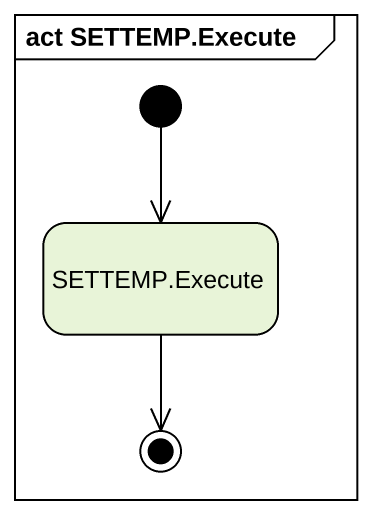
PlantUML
@startuml
mainframe act SETTEMP.Execute
hide empty description
state "SETTEMP.Execute" as SETTEMP_Execute
[*] --> SETTEMP_Execute
SETTEMP_Execute --> [*]
@enduml
